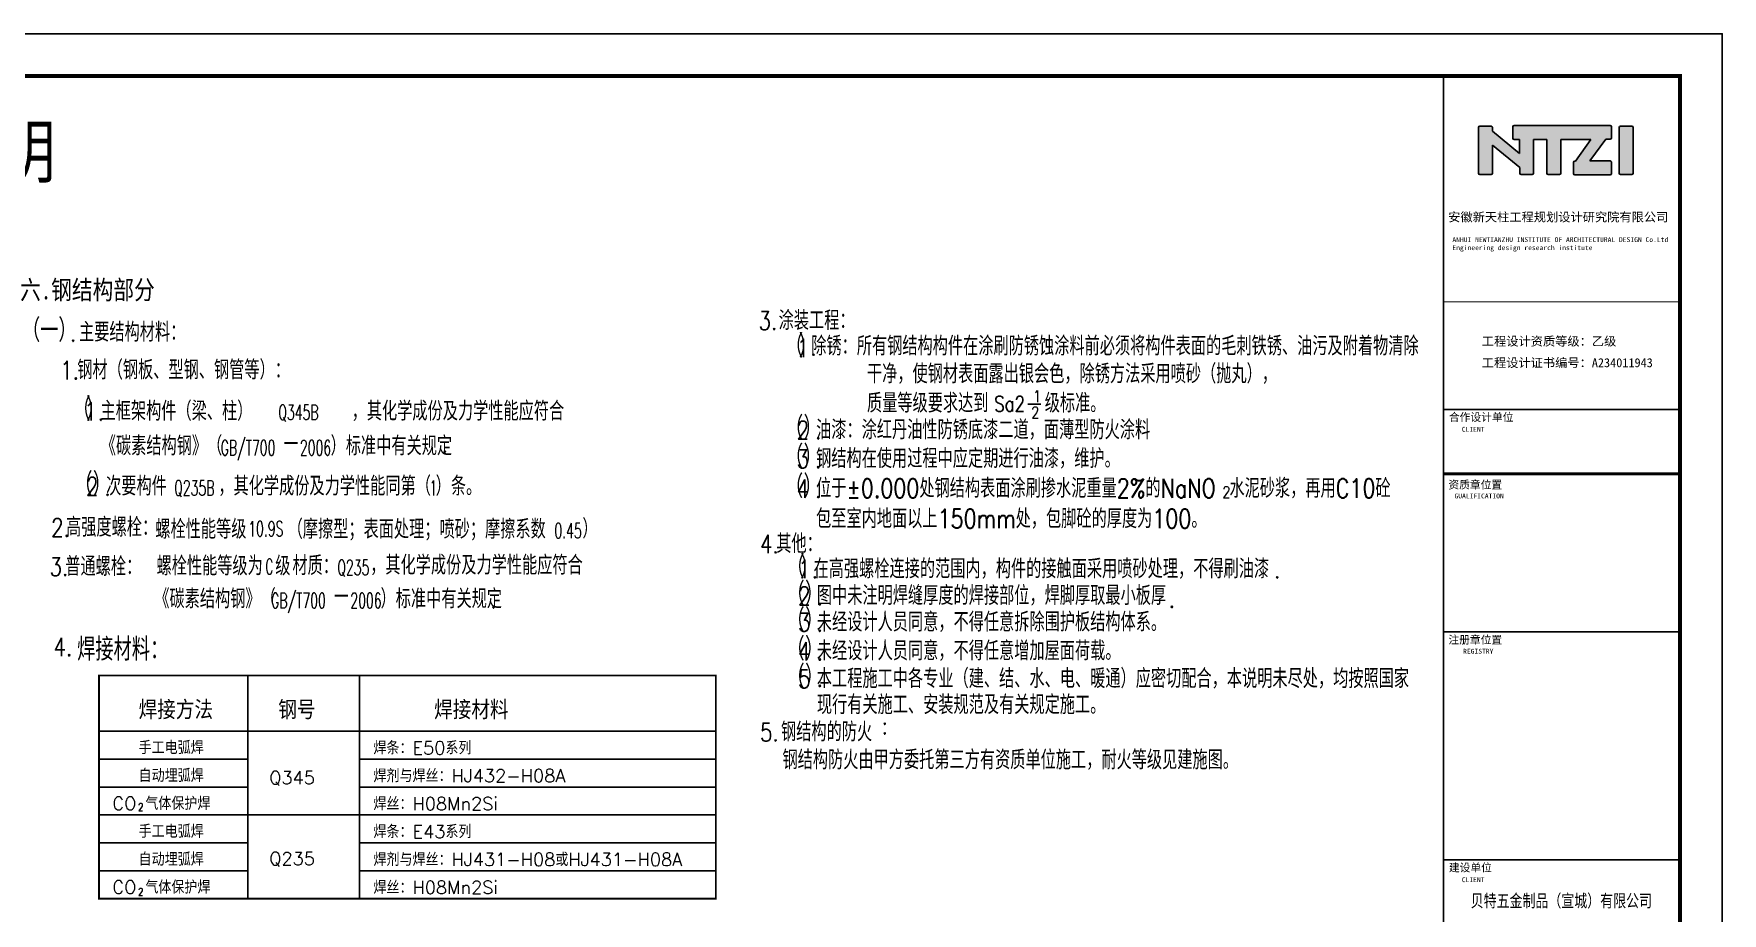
# Model space of a CAD drawing. Extents: x 36360094 to 36697644, y 75306 to 425482.
# Drawn here: x 36657616 to 36697644, y 404635 to 425482 of the extents above; entities that cross this region are included whole.
import ezdxf
from ezdxf.enums import TextEntityAlignment as Align

# ---------------------------------------------------------------- set-up
doc = ezdxf.new("R2010")
doc.units = 0
doc.header["$LTSCALE"] = 1000
doc.header["$MEASUREMENT"] = 0
doc.layers.get('0').update_dxf_attribs({"linetype": 'CONTINUOUS'})
for name, color, linetype in [('PUB_TAB', 7, 'CONTINUOUS'), ('PUB_TEXT', 7, 'CONTINUOUS'), ('PUB_TITLE', 4, 'CONTINUOUS')]:
    doc.layers.add(name, color=color, linetype=linetype)
doc.styles.add('_HZTXT', font='txt.shx', dxfattribs={"width": 0.8, "bigfont": 'hztxt.shx'})
doc.styles.add('_SIMPLEX', font='SIMPLEX', dxfattribs={"width": 0.8})
doc.styles.add('_TXT', font='SIMPLEX.shx', dxfattribs={"width": 0.6})
doc.styles.add('DIM_FONT', font='SIMPLEX.shx', dxfattribs={"width": 0.8})
doc.styles.add('STYLE-黑体', font='simhei.ttf')
doc.styles.add('TQ', font='')
doc.styles.add('中文', font='', dxfattribs={"width": 0.8, "height": 1000})
doc.styles.add('中西', font='romans.shx', dxfattribs={"width": 0.8, "height": 350, "bigfont": 'hztxt.shx'})
doc.styles.get('TQ').set_extended_font_data('SimSun')
doc.styles.get('中文').set_extended_font_data('SimSun')

# ---------------------------------------------------------------- blocks, each defined once
blk = doc.blocks.new('tk0')
h = blk.add_hatch(color=256)
h.paths.add_polyline_path([(32852392, -1204546), (32853685, -1205603), (32853685, -1205878, 0.414214), (32853749, -1205942), (32854275, -1205942, 0.414214), (32854339, -1205878), (32854339, -1204280), (32854967, -1204280), (32854967, -1205875, 0.414214), (32855031, -1205939), (32855571, -1205939, 0.414214), (32855635, -1205875), (32855635, -1204280), (32857060, -1204280), (32856336, -1205302), (32856292, -1205302, 0.414214), (32856228, -1205366), (32856228, -1205892, 0.414214), (32856292, -1205956), (32857972, -1205956, 0.414214), (32858036, -1205892), (32858036, -1205362, 0.414214), (32857972, -1205298), (32857012, -1205298), (32857761, -1204270), (32857974, -1204270, 0.414214), (32858038, -1204206), (32858038, -1203685, 0.414214), (32857974, -1203621), (32853417, -1203621, 0.414214), (32853353, -1203685), (32853353, -1204218, 0.414214), (32853417, -1204282), (32853679, -1204282), (32853679, -1204939), (32852388, -1203885), (32852389, -1203708, 0.41489), (32852325, -1203644), (32851789, -1203644, 0.414214), (32851725, -1203708), (32851725, -1205882, 0.414214), (32851789, -1205946), (32852328, -1205946, 0.414214), (32852392, -1205882)])
h.paths.add_polyline_path([(32858400, -1205878, 0.414214), (32858464, -1205942), (32858999, -1205942, 0.414214), (32859063, -1205878), (32859063, -1203710, 0.414214), (32858999, -1203646), (32858464, -1203646, 0.414214), (32858400, -1203710)])
for p, q in [((32851725, -1205882), (32851725, -1203708)), ((32851789, -1203644), (32852325, -1203644)), ((32852389, -1203708), (32852388, -1203885)), ((32852388, -1203885), (32853679, -1204939)), ((32853353, -1204218), (32853353, -1203685)), ((32853417, -1203621), (32857974, -1203621)), ((32858038, -1203685), (32858038, -1204206)), ((32858400, -1205878), (32858400, -1203710)), ((32858464, -1203646), (32858999, -1203646)), ((32859063, -1203710), (32859063, -1205878)), ((32853685, -1205603), (32852392, -1204546)), ((32852392, -1204546), (32852392, -1205882)), ((32853679, -1204282), (32853417, -1204282)), ((32853679, -1204939), (32853679, -1204282)), ((32854967, -1204280), (32854339, -1204280)), ((32854339, -1204280), (32854339, -1205878)), ((32854967, -1205875), (32854967, -1204280)), ((32857060, -1204280), (32855635, -1204280)), ((32855635, -1204280), (32855635, -1205875)), ((32856336, -1205302), (32857060, -1204280)), ((32857761, -1204270), (32857012, -1205298)), ((32857974, -1204270), (32857761, -1204270)), ((32853685, -1205878), (32853685, -1205603)), ((32856228, -1205892), (32856228, -1205366)), ((32856292, -1205302), (32856336, -1205302)), ((32857012, -1205298), (32857972, -1205298)), ((32858036, -1205362), (32858036, -1205892)), ((32852328, -1205946), (32851789, -1205946)), ((32854275, -1205942), (32853749, -1205942)), ((32855571, -1205939), (32855031, -1205939)), ((32857972, -1205956), (32856292, -1205956)), ((32858999, -1205942), (32858464, -1205942))]:
    blk.add_line(p, q)
for centre, start, end in [((32851789, -1203708), 90, 180), ((32852325, -1203708), 359.86763, 90), ((32853417, -1203685), 90, 180), ((32857974, -1203685), 0, 90), ((32858464, -1203710), 90, 180), ((32858999, -1203710), 0, 90), ((32853417, -1204218), 180, 270), ((32857974, -1204206), 270, 0), ((32856292, -1205366), 90, 180), ((32857972, -1205362), 0, 90), ((32851789, -1205882), 180, 270), ((32852328, -1205882), 270, 0), ((32853749, -1205878), 180, 270), ((32854275, -1205878), 270, 0), ((32855031, -1205875), 180, 270), ((32855571, -1205875), 270, 0), ((32856292, -1205892), 180, 270), ((32857972, -1205892), 270, 0), ((32858464, -1205878), 180, 270), ((32858999, -1205878), 270, 0)]:
    blk.add_arc(centre, 64, start, end)
at = {"layer": 'PUB_TEXT'}
for q in [(32859815, -1201267), (32861287, -1202326)]:
    blk.add_line((32861287, -1201267), q, dxfattribs=at)
at = {"layer": 'PUB_TITLE'}
blk.add_line((32861287, -1201267), (32850067, -1201267), dxfattribs=at)
at = {"layer": 'PUB_TITLE', "lineweight": 40}
blk.add_line((32850062, -1220138), (32861282, -1220138), dxfattribs=at)
for points, const_width in [([(32850067, -1201267), (32850067, -1281267)], 85), ([(32850067, -1211977), (32861287, -1211977)], 51), ([(32850067, -1217077), (32861287, -1217077)], 85), ([(32850067, -1220137), (32861287, -1220137)], 85), ([(32850062, -1227618), (32861282, -1227618)], 85), ([(32850067, -1238433), (32861287, -1238433)], 85)]:
    blk.add_lwpolyline(points, dxfattribs=dict(at, const_width=const_width))
at = {"layer": 'PUB_TEXT', "char_height": 425, "attachment_point": 1, "style": 'TQ'}
for s, insert in [('安徽新天柱工程规划设计研究院有限公司 ', (32850295, -1207742)), ('工程设计资质等级：乙级 ', (32851887, -1213629)), ('工程设计证书编号：A234011943 ', (32851887, -1214649))]:
    blk.add_mtext(s, dxfattribs=dict(at, insert=insert))
at = {"layer": 'PUB_TEXT', "attachment_point": 1, "style": 'TQ'}
for s, insert, char_height, width in [('ANHUI NEWTIANZHU INSTITUTE OF ARCHITECTURAL DESIGN Co.Ltd\\PEngineering design research institute', (32850492, -1208912), 229.5, 10514.71), ('合作设计单位', (32850326, -1217257), 374, 3498.52), ('CLIENT', (32850938, -1217903), 229.5, 4799.1), ('资质章位置', (32850304, -1220460), 374, 4250), ('GUALIFICATION', (32850593, -1221066), 229.5, 5361.8), ('注册章位置', (32850304, -1227811), 374, 3060), ('REGISTRY', (32851001, -1228427), 229.5, 4799.1), ('建设单位', (32850326, -1238613), 374, 2223.6), ('CLIENT', (32850938, -1239259), 229.5, 4799.1)]:
    blk.add_mtext(s, dxfattribs=dict(at, insert=insert, char_height=char_height, width=width))

msp = doc.modelspace()

# ---------------------------------------------------------------- linework, layer by layer
for p, q in [((36681184, 416704, 0), (36681487, 416704, 0)), ((36662688.7, 410271.1, 0), (36662688.7, 404979.1, 0)), ((36665334.7, 410271.1, 0), (36665334.7, 404979.1, 0)), ((36659160.7, 408948.1, 0), (36673784.2, 408948.1, 0)), ((36659160.7, 408286.6, 0), (36662688.7, 408286.6, 0)), ((36665334.7, 408286.6, 0), (36673784.2, 408286.6, 0)), ((36659160.7, 407625.1, 0), (36662688.7, 407625.1, 0)), ((36665334.7, 407625.1, 0), (36673784.2, 407625.1, 0)), ((36659160.7, 406963.6, 0), (36673784.2, 406963.6, 0)), ((36659160.7, 406302.1, 0), (36662688.7, 406302.1, 0)), ((36665334.7, 406302.1, 0), (36673784.2, 406302.1, 0)), ((36659160.7, 405640.6, 0), (36662688.7, 405640.6, 0)), ((36665334.7, 405640.6, 0), (36673784.2, 405640.6, 0))]:
    msp.add_line(p, q)
at = {"const_width": 44.1, "elevation": 0}
msp.add_lwpolyline([(36659160.7, 404979.1), (36673784.2, 404979.1), (36673784.2, 410271.1), (36659160.7, 410271.1)], close=True, dxfattribs=at)
at = {"layer": 'PUB_TITLE'}
msp.add_lwpolyline([(36623344.3, 383482.4), (36697644.3, 383482.4), (36697644.3, 425482.4), (36623344.3, 425482.4)], close=True, dxfattribs=at)
at = {"layer": 'PUB_TITLE', "const_width": 100}
msp.add_lwpolyline([(36625844.3, 384482.4), (36696644.3, 384482.4), (36696644.3, 424482.4), (36625844.3, 424482.4)], close=True, dxfattribs=at)

# ---------------------------------------------------------------- block references
at = {"xscale": 0.5, "yscale": 0.5, "zscale": 0.5}
msp.add_blockref('tk0', (20266000.9, 1025116.1), dxfattribs=at)

# ---------------------------------------------------------------- texts
for s, height, style, width, p in [('结   构  设  计  说  明', 1215, '中文', 0.8, (36642902.8, 422078.9)), ('六.钢结构部分', 450, '中文', 0.8, (36657292.7, 419187.3, 0)), ('（一）', 540, '_HZTXT', 0.8, (36657336.3, 418184.9, 0)), ('3.', 432, '_TXT', 0.8, (36674798.1, 418463.2, 0)), ('涂装工程：', 450, '_HZTXT', 0.8, (36675274.6, 418463.2, 0)), ('主要结构材料：', 450, '_HZTXT', 0.8, (36658688.9, 418184.9, 0)), ('（', 540, '_HZTXT', 0.8, (36675424, 417813, 0)), ('）', 540, '_HZTXT', 0.8, (36675750.6, 417813, 0)), ('除锈：所有钢结构构件在涂刷防锈蚀涂料前必须将构件表面的毛刺铁锈、油污及附着物清除', 450, '_HZTXT', 0.8, (36676047, 417856.3, 0)), ('.', 432, '_TXT', 0.8, (36658474.4, 418184.9, 0)), ('1', 432, '_TXT', 0.8, (36675701.4, 417813, 0)), ('.', 432, '_TXT', 0.8, (36676024.6, 417856.3, 0)), ('1.', 432, '_TXT', 0.8, (36658241.9, 417290.1, 0)), ('钢材（钢板、型钢、钢管等）：', 450, '_HZTXT', 0.8, (36658648.5, 417290.1, 0)), ('干净，使钢材表面露出银会色，除锈方法采用喷砂（抛丸），', 450, '_HZTXT', 0.8, (36677368.5, 417196.7, 0)), ('（', 540, '_HZTXT', 0.8, (36658532.3, 416313, 0)), ('）', 540, '_HZTXT', 0.8, (36658858.9, 416313, 0)), ('1', 432, '_TXT', 0.8, (36658809.8, 416313, 0)), ('主框架构件（梁、柱）', 450, '_HZTXT', 0.8, (36659198.9, 416313, 0)), ('%%u      %%u', 432, '_TXT', 0.8, (36663180.5, 416313, 0)), ('，其化学成份及力学性能应符合', 450, '_HZTXT', 0.8, (36665151.2, 416313, 0)), ('质量等级要求达到', 450, '_HZTXT', 0.8, (36677368.5, 416502.1, 0)), ('Sa2', 360, 'DIM_FONT', 0.8, (36680385.7, 416530.6, 0)), ('1', 270, 'DIM_FONT', 0.8, (36681306.1, 416753.4, 0)), ('级标准。', 450, '_HZTXT', 0.8, (36681582.3, 416502.1, 0)), ('.', 432, '_TXT', 0.8, (36659133, 416313, 0)), ('Q345B', 360, '_SIMPLEX', 0.6, (36663413.4, 416328.9, 0)), ('（', 540, '_HZTXT', 0.8, (36675424, 415870.1, 0)), ('2', 432, '_TXT', 0.8, (36675701.4, 415870.1, 0)), ('）', 540, '_HZTXT', 0.8, (36675865.8, 415870.1, 0)), ('油漆：涂红丹油性防锈底漆二道，面薄型防火涂料', 450, '_HZTXT', 0.8, (36676162.2, 415870.1, 0)), ('2', 270, 'DIM_FONT', 0.8, (36681266.1, 416370.6, 0)), ('《碳素结构钢》（', 450, '_HZTXT', 0.8, (36659204.5, 415488.8, 0)), ('GB/T700', 360, '_SIMPLEX', 0.6, (36662047.5, 415488.8, 0)), ('）标准中有关规定', 450, '_HZTXT', 0.8, (36664653.1, 415488.8, 0)), ('.', 432, '_TXT', 0.8, (36676139.8, 415870.1, 0)), ('－', 540, '_HZTXT', 0.8, (36663496.9, 415488.8, 0)), ('2006', 360, '_SIMPLEX', 0.6, (36663925.6, 415488.8, 0)), ('. ', 432, '_TXT', 0.8, (36667288, 415553.8, 0)), ('（', 540, '_HZTXT', 0.8, (36675424, 415188.8, 0)), ('3', 432, '_TXT', 0.8, (36675701.4, 415188.8, 0)), ('）', 540, '_HZTXT', 0.8, (36675865.8, 415188.8, 0)), ('钢结构在使用过程中应定期进行油漆，维护。', 450, '_HZTXT', 0.8, (36676162.2, 415188.8, 0)), ('（', 540, '_HZTXT', 0.8, (36658575.9, 414536.5, 0)), ('）', 540, '_HZTXT', 0.8, (36659017.7, 414536.5, 0)), ('.', 432, '_TXT', 0.8, (36676139.8, 415188.8, 0)), ('2', 432, '_TXT', 0.8, (36658853.3, 414536.5, 0)), ('次要构件', 450, '_HZTXT', 0.8, (36659331.1, 414536.5, 0)), ('Q235B', 360, '_SIMPLEX', 0.6, (36660945.6, 414536.5, 0)), ('，其化学成份及力学性能同第（', 450, '_HZTXT', 0.8, (36661991.4, 414536.5, 0)), ('1', 360, '_SIMPLEX', 0.6, (36666993.4, 414536.5, 0)), ('）条。', 450, '_HZTXT', 0.8, (36667144.4, 414536.5, 0)), ('（', 540, '_HZTXT', 0.8, (36675424, 414483.8, 0)), ('4', 432, '_TXT', 0.8, (36675701.4, 414483.8, 0)), ('）', 540, '_HZTXT', 0.8, (36675865.8, 414483.8, 0)), ('位于%%P0.000处钢结构表面涂刷掺水泥重量2%%%的NaNO 水泥砂浆，再用C10砼', 450, '_HZTXT', 0.8, (36676162.2, 414483.8, 0)), ('2', 270, '_HZTXT', 0.8, (36685797, 414483.9, 0)), ('.', 432, '_TXT', 0.8, (36659291.7, 414536.5, 0)), ('.', 432, '_TXT', 0.8, (36676139.8, 414483.8, 0)), ('2.', 432, '_TXT', 0.8, (36658026.9, 413560.9, 0)), ('高强度螺栓：', 450, '_HZTXT', 0.8, (36658381.2, 413560.9, 0)), ('螺栓性能等级', 450, '_HZTXT', 0.8, (36660497.8, 413513, 0)), ('10.9S ', 360, '_SIMPLEX', 0.6, (36662701, 413568.7, 0)), ('（摩擦型；表面处理；喷砂；摩擦系数', 450, '_HZTXT', 0.8, (36663634.4, 413513, 0)), ('）', 450, '_HZTXT', 0.8, (36670622.3, 413523.4, 0)), ('包至室内地面以上150mm处，包脚砼的厚度为100。', 450, '_HZTXT', 0.8, (36676162.2, 413762.3, 0)), ('0.45', 360, '_SIMPLEX', 0.6, (36669959.3, 413523.4, 0)), ('4.', 432, '_TXT', 0.8, (36674833.1, 413171.5, 0)), ('其他：', 450, '_HZTXT', 0.8, (36675218.1, 413171.5, 0)), ('普通螺栓：', 450, '_HZTXT', 0.8, (36658363.9, 412630.5, 0)), ('螺栓性能等级为', 450, '_HZTXT', 0.8, (36660525.7, 412643.2, 0)), ('级', 450, '_HZTXT', 0.8, (36663340.2, 412643.2, 0)), ('材质：', 450, '_HZTXT', 0.8, (36663747.1, 412650.8, 0)), ('，其化学成份及力学性能应符合', 450, '_HZTXT', 0.8, (36665591.3, 412661.1, 0)), ('（', 540, '_HZTXT', 0.8, (36675459, 412573.9, 0)), ('）', 540, '_HZTXT', 0.8, (36675785.6, 412573.9, 0)), ('3.', 432, '_TXT', 0.8, (36657989.2, 412630.5, 0)), ('C', 360, '_SIMPLEX', 0.6, (36663101.7, 412672.7, 0)), ('Q235', 360, '_SIMPLEX', 0.6, (36664812.4, 412650.8, 0)), ('1', 432, '_TXT', 0.8, (36675736.4, 412573.9, 0)), ('在高强螺栓连接的范围内，构件的接触面采用喷砂处理，不得刷油漆', 450, '_HZTXT', 0.8, (36676102.4, 412573.9, 0)), ('《碳素结构钢》（', 450, '_HZTXT', 0.8, (36660473, 411863.6, 0)), ('GB/T700', 360, '_SIMPLEX', 0.6, (36663243.1, 411867, 0)), ('）标准中有关规定', 450, '_HZTXT', 0.8, (36665837.3, 411863.6, 0)), ('（', 540, '_HZTXT', 0.8, (36675459, 411941.4, 0)), ('2', 432, '_TXT', 0.8, (36675736.4, 411941.4, 0)), ('）', 540, '_HZTXT', 0.8, (36675900.8, 411941.4, 0)), ('.', 432, '_TXT', 0.8, (36676059.6, 412573.9, 0)), ('图中未注明焊缝厚度的焊接部位，焊脚厚取最小板厚', 450, '_HZTXT', 0.8, (36676180.2, 411941.4, 0)), ('.', 432, '_TXT', 0.8, (36687021, 412573.9, 0)), ('－', 540, '_HZTXT', 0.8, (36664692.6, 411867, 0)), ('2006', 360, '_SIMPLEX', 0.6, (36665121.3, 411867, 0)), ('. ', 432, '_TXT', 0.8, (36668443.3, 411863.6, 0)), ('（', 540, '_HZTXT', 0.8, (36675459, 411313, 0)), ('）', 540, '_HZTXT', 0.8, (36675900.8, 411313, 0)), ('.', 432, '_TXT', 0.8, (36676174.8, 411941.4, 0)), ('.', 432, '_TXT', 0.8, (36684524, 411876.9, 0)), ('3', 432, '_TXT', 0.8, (36675736.4, 411313, 0)), ('未经设计人员同意，不得任意拆除围护板结构体系。', 450, '_HZTXT', 0.8, (36676180.2, 411313, 0)), ('4.', 432, '_TXT', 0.8, (36658084.2, 410731.4, 0)), ('焊接材料：', 540, '_HZTXT', 0.8, (36658643.9, 410623.1, 0)), ('（', 540, '_HZTXT', 0.8, (36675459, 410629.3, 0)), ('）', 540, '_HZTXT', 0.8, (36675900.8, 410629.3, 0)), ('未经设计人员同意，不得任意增加屋面荷载。', 450, '_HZTXT', 0.8, (36676180.2, 410629.3, 0)), ('.', 432, '_TXT', 0.8, (36676174.8, 411313, 0)), ('4', 432, '_TXT', 0.8, (36675736.4, 410629.3, 0)), ('（', 540, '_HZTXT', 0.8, (36675459, 409972.8, 0)), ('5', 432, '_TXT', 0.8, (36675736.4, 409972.8, 0)), ('）', 540, '_HZTXT', 0.8, (36675900.8, 409972.8, 0)), ('本工程施工中各专业（建、结、水、电、暖通）应密切配合，本说明未尽处，均按照国家', 450, '_HZTXT', 0.8, (36676180.2, 409972.8, 0)), ('.', 432, '_TXT', 0.8, (36676174.8, 410629.3, 0)), ('.', 432, '_TXT', 0.8, (36676174.8, 410004.5, 0)), ('现行有关施工、安装规范及有关规定施工。', 450, '_HZTXT', 0.8, (36676180.2, 409353.4, 0)), ('5.', 432, '_TXT', 0.8, (36674833.1, 408710.4, 0)), ('钢结构的防火', 450, '_HZTXT', 0.8, (36675330.8, 408710.1, 0)), (':', 400.3, '_TXT', 0.6, (36677738.7, 408877.8, 0)), ('钢结构防火由甲方委托第三方有资质单位施工，耐火等级见建施图。', 450, '_HZTXT', 0.8, (36675365.4, 408045.9)), ('2', 176.4, '中西', 0.8, (36660091.8, 407064.7, 0)), ('2', 176.4, '中西', 0.8, (36660091.8, 405055.4, 0))]:
    msp.add_text(s, height=height, dxfattribs=dict(style=style, width=width)).set_placement(p)
at = {"style": '中西'}
for s, height, p in [('焊接方法', 441, (36660101.7, 409233.1, 0)), ('钢号', 441, (36663413.2, 409233.1, 0)), ('焊接材料', 441, (36667107.4, 409233.1, 0)), ('手工电弧焊', 308.7, (36660101.7, 408406.2, 0)), ('焊条：E50系列', 308.7, (36665668.2, 408400.7, 0)), ('自动埋弧焊', 308.7, (36660101.7, 407744.7, 0)), ('Q345', 308.7, (36663197.6, 407692.1, 0)), ('焊剂与焊丝：HJ432-H08A', 308.7, (36665668.2, 407739.2, 0)), ('CO 气体保护焊', 308.7, (36659480.8, 407083.2, 0)), ('焊丝：H08Mn2Si', 308.7, (36665668.2, 407077.7, 0)), ('手工电弧焊', 308.7, (36660101.7, 406421.7, 0)), ('焊条：E43系列', 308.7, (36665668.2, 406416.2, 0)), ('自动埋弧焊', 308.7, (36660101.7, 405760.2, 0)), ('Q235', 308.7, (36663197.6, 405775.2, 0)), ('焊剂与焊丝：HJ431-H08或HJ431-H08A', 308.7, (36665668.2, 405754.7, 0)), ('CO 气体保护焊', 308.7, (36659480.8, 405098.7, 0)), ('焊丝：H08Mn2Si', 308.7, (36665668.2, 405093.2, 0))]:
    msp.add_text(s, height=height, dxfattribs=at).set_placement(p)
at = {"layer": 'PUB_TAB', "lineweight": -3, "style": 'STYLE-黑体', "width": 0.75}
msp.add_text('贝特五金制品（宣城）有限公司', height=300, dxfattribs=at).set_placement((36693830.3, 404780.9), align=Align.CENTER)

doc.saveas('drawing.dxf')
